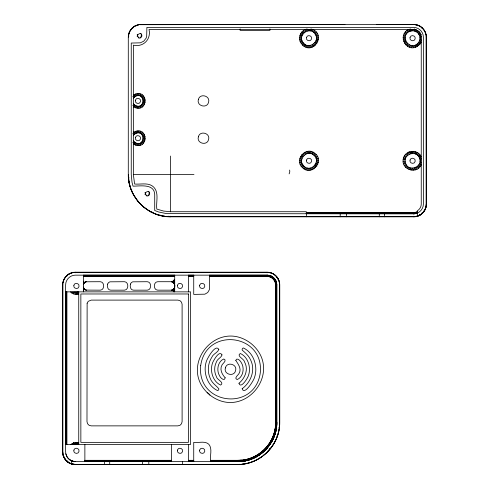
<?xml version="1.0" encoding="UTF-8"?>
<svg xmlns="http://www.w3.org/2000/svg" width="489" height="489" viewBox="0 0 489 489"><rect width="100%" height="100%" fill="white"/><g stroke="black" fill="none" stroke-linecap="round" stroke-linejoin="round"><path stroke-width="0.73" d="M128.485 175.826C128.387 197.898 148.485 217.312 170.563 216.798L413.639 216.798C420.412 216.951 426.475 210.9 426.322 204.115L426.322 37.133C426.439 30.349 420.424 24.334 413.639 24.45L140.973 24.45C134.194 24.334 128.173 30.349 128.289 37.133L128.289 174.524C127.861 197.067 148.008 217.275 170.563 216.651L413.639 216.651C420.393 217.189 426.701 210.521 426.176 204.115L426.127 35.978M278.51 279.836L279.567 282.685L279.61 284.885L279.61 422.276C280.46 444.874 259.983 465.07 237.483 464.55L75.361 464.55C68.588 464.703 62.525 458.651 62.678 451.867L62.678 284.885C62.561 278.107 68.576 272.086 75.361 272.202L267.073 272.202C273.858 272.086 279.873 278.107 279.757 284.885L279.757 422.276C279.952 443.205 262.837 462.527 241.817 464.183C249.023 463.596 256.016 460.827 261.896 456.616M71.797 291.86L71.779 293.009L73.393 293.834L75.147 294.299L78.741 294.072L77.775 291.86L76.956 294.378L75.954 291.86L75.147 294.299L75.031 291.86L73.393 293.834L73.002 291.86L71.779 293.009L70.379 291.86M128.436 174.524L129.102 182.77L131.51 190.704L133.375 194.322L137.886 201.34L143.748 207.202L146.187 208.815M86.565 290.166L84.322 289.237L83.393 287.844L83.393 287L84.236 289.152L85.917 290.099L100.3 290.166C104.762 290.087 104.762 281.798 100.3 281.713L85.917 281.78L84.236 282.728L83.393 284.042L83.393 284.885L83.906 283.149L83.393 283.155L83.411 284.549L84.236 282.728L85.917 281.78M210.637 460.65L237.483 460.65C257.831 461.103 276.646 442.832 275.527 422.276L275.527 284.885C275.582 280.362 271.597 276.377 267.073 276.432L209.579 276.432M241.59 461.378L245.655 460.73L245.594 459.782L237.483 460.32L237.483 461.592C258.51 462.117 277.312 443.285 276.798 422.276L276.798 284.885C276.847 279.708 272.294 275.069 267.073 275.16L75.361 275.16C70.159 275.081 65.557 279.684 65.636 284.885L65.636 451.867C65.55 457.062 70.178 461.677 75.361 461.592L241.554 461.378L241.56 460.436L249.537 458.706L256.963 455.338L263.516 450.473L268.883 444.336L272.838 437.197L275.191 429.385L275.735 425.338L275.857 284.885C275.924 280.191 271.774 276.034 267.073 276.102L209.579 276.102M237.483 461.549C258.485 462.117 277.318 443.26 276.756 422.276L276.756 284.885C276.86 279.684 272.287 275.062 267.073 275.203L209.579 275.203M174.701 289.152L172.55 289.965C175.942 288.547 175.447 281.798 171.425 281.713L157.69 281.713C153.228 281.798 153.228 290.087 157.69 290.166L171.425 290.166L174.701 289.152L172.959 290.637L173.95 291.86L174.701 290.833L173.424 291.273L174.701 289.94L172.959 290.637L172.55 289.965L172.183 290.075M170.563 216.23L170.563 216.798L168.393 216.596L168.418 216.175M245.594 459.782L253.339 457.221L260.368 453.077L266.364 447.545L271.053 440.87L274.225 433.352L275.735 425.338L275.527 422.276L276.798 422.276C277.129 441.744 261.138 459.697 241.658 461.323M245.784 460.662C263.412 457.142 276.982 440.253 276.798 422.276M279.488 424.8L279.61 422.276M76.907 444.47L77.079 442.38L78.741 442.679L77.806 444.47L77.079 442.38L73.741 442.789L70.826 444.47M171.81 290.148C175.759 289.561 175.783 282.324 171.81 281.737M72.091 444.47L72.195 443.486L73.203 444.47L73.741 442.789L75.135 444.47L75.385 442.417L76.027 444.47L77.079 442.38M133.375 98.258L134.212 97.164L133.864 94.738C148.735 87.641 148.735 114.163 133.864 107.073L134.212 104.64L133.375 103.546M133.375 135.569L134.212 134.475L133.864 132.042C148.735 124.946 148.735 151.474 133.864 144.377L134.212 141.944L133.375 140.85M421.286 40.361L419.501 40.813L421.237 42.14L420.198 43.888L417.49 43.729C409.66 51.033 399.531 36.369 409.146 31.638L408.633 29.536C412.49 30.954 417.936 30.85 419.501 35.569C420.552 38.386 419.727 41.718 417.49 43.729L417.141 46.534C405.1 53.154 396.695 32.861 409.916 29.108M141.841 36.284L141.841 35.025M132.941 96.486L134.212 97.164C145.673 89.334 145.673 112.47 134.212 104.64L132.941 105.318M132.941 133.79L134.212 134.475C145.673 126.639 145.673 149.781 134.212 141.944L132.941 142.629M149.658 194.176L149.658 192.917M272.764 277.055L272.349 278.272L273.602 279.005L275.429 282.171L275.808 283.968L275.527 284.885L276.798 284.885C276.878 279.72 272.214 275.111 267.073 275.203M276.603 426.2C275.069 444.275 259.628 459.782 241.554 461.378M164.145 215.735L164.078 216.15L160.545 215.411M128.907 36.015L128.485 35.978C128.803 30.459 133.295 25.807 138.668 24.805L134.628 26.149C130.973 28.399 128.167 33.001 128.436 37.133M306.2 212.898L413.639 212.898L417.215 212.14L413.639 212.568L413.639 213.84C418.829 213.925 423.443 209.31 423.364 204.115L423.364 37.133C423.443 31.932 418.841 27.329 413.639 27.408L146.889 27.408L146.676 36.479L146.052 38.264L143.705 41.204L140.319 42.836L131.248 43.05L131.248 174.524L132.036 182.336L133.008 186.15C140.172 186.168 154.353 183.369 154.713 194.604L154.713 210.502L158.522 211.951L166.492 213.626L413.639 213.84L415.65 213.583L415.522 212.36L417.306 211.731L417.337 212.415L413.639 213.204L306.2 213.204M306.316 29.12C301.077 30.465 298.101 36.754 300.173 41.712L302.923 42.39C308.015 50.428 320.808 41.602 315.099 33.986C310.008 25.948 297.214 34.78 302.923 42.39L302.471 45.092C313.95 55.538 326.518 33.747 311.707 29.12M302.923 164.989L302.471 167.69C311.524 176.902 325.326 160.655 314.769 153.21C305.857 145.783 293.7 160.099 302.471 167.69L304.103 166.321C310.973 172.91 321.285 161.272 313.92 155.245C307.049 148.662 296.737 160.294 304.103 166.321L304.109 168.937L305.576 167.336L305.973 169.799L307.239 167.965L307.984 170.239L309.011 168.179L310.038 170.239L310.784 167.965L312.049 169.799L312.453 167.336L313.914 168.937L313.92 166.321L315.552 167.69L315.099 164.989L317.85 164.304L315.931 163.405L318.4 162.324L316.359 161.676L318.51 160.27L316.359 159.891L318.174 158.24L315.931 158.161L317.416 156.327L315.099 156.584L316.261 154.628L313.92 155.245L314.769 153.21L312.453 154.237L313.003 152.152L310.784 153.601L311.059 151.492L309.011 153.387L306.97 151.492L307.239 153.601L305.02 152.152L305.576 154.237L303.253 153.21L304.103 155.245L301.762 154.628L302.923 156.584L300.607 156.327L302.092 158.161L299.849 158.24L301.67 159.891L299.512 160.27L301.67 161.676L299.623 162.324L302.092 163.405L300.173 164.304L302.923 164.989L301.138 166.119M62.873 283.73L62.824 451.867C62.47 455.442 64.603 459.562 67.58 461.885C71.516 465.247 78.136 464.452 74.206 464.299M426.127 205.27L426.322 204.115M174.487 287.819L174.585 287.294M62.983 283.162C63.417 278.076 67.586 273.809 72.5 272.715M73.057 464.195C67.892 463.315 63.955 459.098 62.867 454.067C63.766 459.079 67.904 463.56 73.057 464.195L73.136 463.78M415.864 25.22L415.943 24.805L417.979 25.214C422.086 26.895 425.173 30.538 426.133 34.933M426.017 205.838C425.595 212.006 419.709 216.859 413.639 216.798L413.639 216.23M272.239 277.776L270.649 276.86L268.956 276.64L269.091 275.417M421.28 162.971L419.501 163.405L421.218 164.781C417.325 174.408 401.5 170.013 403.125 159.756C403.682 150.496 417.734 148.191 421.218 156.792L419.501 158.161C423.223 166.92 408.688 172.434 405.668 163.405C401.946 154.646 416.481 149.139 419.501 158.161L421.28 158.595M403.125 159.756L405.24 159.891L403.572 157.745L405.668 158.161L404.434 155.881L406.493 156.584L405.681 154.243L407.679 155.245L407.245 152.91L409.146 154.237L409.061 151.951L412.582 153.387L413.101 151.284L414.354 153.601L415.13 151.621L416.023 154.237L418.743 153.534L417.49 155.245L420.155 155.025L418.67 156.584L421.218 156.792M421.31 36.143L419.501 35.569L421.371 34.548L418.67 33.986L419.311 31.461L417.49 32.653L417.869 30.281L416.023 31.638L416.225 29.401L414.354 31.009L414.44 28.863L412.582 30.789L409.146 31.638L406.885 30.575L407.679 32.653L405.393 31.962L406.493 33.986L404.238 33.631L405.668 35.569L403.456 35.508L405.24 37.298L403.095 37.512L405.24 39.083L403.168 39.542L405.668 40.813L404.58 43.332L406.493 42.39L405.858 44.915L407.679 43.729L407.441 46.192L409.146 44.737L409.262 47.103L410.815 45.373L411.231 47.604L412.582 45.587L413.26 47.677L414.354 45.373L415.265 47.317L416.023 44.737L417.141 46.534L420.198 43.888L418.67 42.39L421.237 42.14M159.94 214.854L159.836 215.264L158.289 214.977L155.704 213.944L150.636 211.804L147.953 210.074M174.176 288.583L174.597 287M263.595 455.265C272.257 448.725 277.96 438.425 279.262 427.686L278.846 427.63M73.393 293.834L74.065 291.86M421.218 164.781L418.67 164.989L420.155 166.541L417.49 166.321L418.743 168.033L416.023 167.336L415.13 169.952L414.354 167.965L413.101 170.282L412.582 168.179L411.047 170.172L410.815 167.965L409.061 169.622L409.146 167.336L407.245 168.656L407.679 166.321L405.681 167.324L406.493 164.989L404.434 165.685L405.668 163.405L403.572 163.821L405.24 161.676L403.125 161.81M62.867 282.685C63.704 279.054 65.929 275.875 69.016 273.901L72.378 272.697M83.393 287.844L83.411 287.336L84.322 289.237M241.627 464.348L75.361 464.403L71.021 463.786L70.984 463.162M418.016 25.838L418.168 25.44L419.984 26.149C423.089 28.27 425.742 31.504 426.017 35.41M137.146 35.025L137.385 34.438M144.964 192.917L145.209 192.33M270.649 276.86L271.01 276.041M83.497 287.819L83.393 288.73L84.236 289.152L83.393 290.717M174.597 284.885L173.668 282.642L171.425 281.713M209.579 275.533L267.073 275.533C272.073 275.466 276.499 279.885 276.426 284.885L276.426 422.276C276.896 443.089 258.296 461.689 237.483 461.219L210.637 461.42L237.483 461.42C258.406 461.897 277.104 443.193 276.627 422.276L276.627 284.885C276.701 279.781 272.184 275.258 267.073 275.331L209.579 275.331M416.622 216.303L419.984 215.099C423.071 213.125 425.296 209.946 426.133 206.315C425.167 211.138 421.353 215.239 416.5 216.285M151.731 212.208L151.914 211.829M271.67 441.237L272.3 440.051M416.023 154.237L417.038 152.379M174.402 283.791L174.701 283.247L173.295 282.324L174.701 282.453L173.149 280.967L174.701 279.341M83.711 281.664L83.393 282.202L83.992 282.19L84.236 282.728L83.393 283.155L83.992 282.19L83.393 281.163M415.846 216.603L413.639 216.651M173.295 289.561L174.701 288.431L174.542 287.575M141.596 36.871L140.123 38.001M149.029 195.264L149.42 194.763M83.815 283.302L84.976 282.141L86.565 281.713M269.011 449.507L269.928 448.407M133.864 107.073L135.306 105.477L135.441 107.861L136.584 106.009L137.165 108.258L137.947 106.186L138.937 108.234L139.316 106.009L140.649 107.794L140.594 105.477L142.201 106.957L141.688 104.64L143.515 105.771L142.525 103.546L144.512 104.316L143.051 102.268L145.135 102.659L143.234 100.905L145.135 99.145L143.051 99.536L144.512 97.494L142.525 98.258L143.515 96.033L141.688 97.164L142.201 94.848L140.594 96.327L140.649 94.016L139.316 95.801L138.937 93.57L137.947 95.618L137.165 93.546L136.584 95.801L135.441 93.943L135.306 96.327L133.864 94.738M133.864 144.377L135.306 142.788L135.441 145.172L136.584 143.314L137.165 145.569L137.947 143.497L138.937 145.545L139.316 143.314L140.649 145.099L140.594 142.788L142.201 144.261L141.688 141.944L143.515 143.081L142.525 140.85L144.512 141.621L143.051 139.579L145.135 139.964L143.234 138.21L145.135 136.455L143.051 136.841L144.512 134.799L142.525 135.569L143.515 133.338L141.688 134.475L142.201 132.158L140.594 133.631L140.649 131.321L139.316 133.106L138.937 130.875L137.947 132.929L137.165 130.856L136.584 133.106L135.441 131.248L135.306 133.631L133.864 132.042M421.805 28.179L422.086 27.867M62.983 453.59C63.234 456.481 64.737 459.263 66.914 461.133L67.195 460.821M309.011 30.789L311.059 28.9L310.784 31.009L313.003 29.554L312.453 31.638L314.769 30.618L313.92 32.653L316.261 32.029L315.099 33.986L317.416 33.735L315.931 35.569L318.174 35.642L316.359 37.298L318.51 37.671L316.359 39.083L318.4 39.725L315.931 40.813L317.85 41.712L315.099 42.39L315.552 45.092L313.92 43.729L313.914 46.339L312.453 44.737L312.049 47.201L310.784 45.373L310.038 47.647L309.011 45.587L307.984 47.647L307.239 45.373L305.973 47.201L305.576 44.737L304.109 46.339L304.103 43.729L302.471 45.092L300.173 41.712L302.092 40.813L299.623 39.725L301.67 39.083L299.512 37.671L301.67 37.298L299.849 35.642L302.092 35.569L300.607 33.735L302.923 33.986L301.762 32.029L304.103 32.653L303.253 30.618L305.576 31.638L305.02 29.554L307.239 31.009L306.97 28.9L309.011 30.789L309.011 29.383M273.602 279.005L274.268 278.406M77.806 444.47L78.741 443.664M138.216 201.511L138.54 201.242M261.218 453.346L262.269 452.508M133.081 105.496L134.212 104.64M133.081 142.806L134.212 141.944M276.743 277.581L277.08 277.33L276.792 276.731L273.418 273.901L271.413 272.966L267.073 272.349L73.057 272.562L75.361 272.349M173.943 288.926L174.701 288.431L174.402 288.094M301.138 43.527L302.923 42.39M418.67 33.986L420.491 32.904M421.225 159.127L419.929 159.891L421.011 160.337M274.684 280.49L275.46 280.044M277.923 279.482L278.296 279.298L278.058 278.541L277.08 277.33L275.228 275.173L273.675 274.225M421.249 36.657L419.929 37.298L421.011 37.745M147.941 195.893L148.528 195.649M421.011 38.637L419.929 39.083L421.231 39.835M421.011 161.229L419.929 161.676L421.225 162.446M417.337 213.106L413.639 213.797L417.361 213.1L414.904 213.754M131.535 190.392L131.926 190.233M403.669 41.516L405.668 40.813M417.447 212.66L413.639 213.467L306.2 213.467M417.527 212.843L413.639 213.669L306.2 213.669M415.65 213.583L417.575 212.959M275.429 282.171L276.279 281.896M130.111 186.297L130.52 186.181M174.2 283.351L174.701 283.247L173.943 282.96M129.114 182.079L129.53 182M414.892 216.737L416.127 216.554M237.483 460.65L241.462 460.112L241.56 460.436M171.425 290.166L172.25 290.063M275.808 283.968L276.701 283.871M139.817 24.701L344.947 24.45M128.558 177.776L128.98 177.739M268.901 276.291L267.073 276.432L267.073 275.16M239.647 464.293L237.483 464.55M138.772 24.646L140.973 24.45M143.234 100.905L145.349 100.905M143.234 138.21L145.349 138.21M133.277 174.524L193.986 174.524M306.2 212.568L415.467 212.709M83.393 275.203L174.701 275.203M188.442 275.203L193.73 275.203M83.393 275.331L174.701 275.331M188.442 275.331L193.73 275.331M83.393 275.533L174.701 275.533M188.442 275.533L193.73 275.533M83.393 275.796L174.701 275.796M188.442 275.796L193.73 275.796M209.579 275.796L267.073 275.796C271.933 275.729 276.23 280.026 276.163 284.885L276.163 422.276C276.633 442.948 258.155 461.427 237.483 460.956L210.637 460.956M83.393 276.102L174.701 276.102M188.442 276.102L193.73 276.102M83.393 276.432L174.701 276.432M188.442 276.432L193.73 276.432M279.61 284.885L278.993 280.545M65.636 291.86L190.557 291.86L190.557 444.47L65.636 444.47M84.872 460.32L171.535 460.32M188.442 460.32L193.73 460.32M210.637 460.32L237.483 460.32M84.872 460.65L171.535 460.65M188.442 460.65L193.73 460.65M84.872 460.956L171.535 460.956M188.442 460.956L193.73 460.956M84.872 461.219L171.535 461.219M188.442 461.219L193.73 461.219M84.872 461.42L171.535 461.42M188.442 461.42L193.73 461.42M83.906 288.73L83.393 288.73L83.992 289.696L83.393 289.677L83.711 290.215M415.846 24.646L376.652 24.45M267.073 272.349L269.378 272.562M275.735 425.338L276.627 425.412M414.794 24.701L413.639 24.45M75.361 461.592C72.164 461.567 69.077 459.923 67.28 457.282M166.236 216.376L168.393 216.596M72.873 464.305L74.108 464.489M275.191 429.385L276.077 429.55M74.096 461.506L69.976 459.966M174.701 282.453L172.55 281.921L173.149 280.967L174.701 281.566L173.876 280.105L174.701 280.545M415.943 24.805L418.168 25.44M128.913 33.698L129.316 33.814M269.934 272.715L271.047 273.033M274.225 433.352L275.081 433.615M85.917 290.099L84.236 289.152M276.878 435.98L277.275 436.115M70.832 463.56L69.016 462.851L66.914 461.133M71.638 460.852L71.663 464M138.277 37.757L138.864 38.001M146.095 195.649L146.682 195.893M272.838 437.197L273.663 437.545M271.603 273.192L273.155 273.968M271.053 440.87L271.835 441.304M273.241 443.749L273.602 443.963M315.099 42.39L316.884 43.527M315.099 164.989L316.884 166.119M408.633 29.536L410.815 31.009M268.883 444.336L269.616 444.849M209.909 395.045C244.298 421.536 284.5 371.133 251.028 343.492C216.645 317.061 176.498 367.404 209.909 395.045A8.454 8.454 0 0 0 207.104 392.539M423.309 211.419L423.645 211.67M130.966 29.578L131.303 29.829M65.355 277.33L65.691 277.581M133.081 96.309L134.212 97.164M133.081 133.619L134.212 134.475M140.71 33.545L141.596 34.438M148.528 191.443L149.42 192.33M266.364 447.545L267.037 448.138M268.094 450.607L268.4 450.895M410.564 28.894L412.582 30.789L412.582 29.383M409.061 151.951L410.815 153.601M78.741 292.825L77.775 291.86L78.741 293.406M263.516 450.473L264.121 451.133M421.805 213.07L422.086 213.381M132.525 27.867L132.812 28.179M66.914 275.619L67.195 275.93M417.49 43.729L418.81 45.379M411.047 151.401L412.582 153.387M260.368 453.077L260.906 453.798M420.02 214.414L420.24 214.775M277.08 277.33L278.296 279.298M68.76 274.225L68.98 274.586M256.963 455.338L257.422 456.109M416.023 167.336L417.038 169.188M67.274 457.27L65.826 453.768M253.339 457.221L253.712 458.04M137.146 36.284L137.385 36.871M144.964 194.176L145.209 194.763M418.016 215.411L418.168 215.808M136.443 25.44L136.596 25.838M70.832 273.192L70.984 273.589M249.818 459.562L249.537 458.706M73.741 442.789L74.2 444.47M174.487 284.066L174.585 284.592M62.678 451.867L62.873 453.022M76.852 291.86L76.956 294.378M417.337 216.248L417.337 210.765C419.703 209.426 421.231 206.829 421.249 204.115L421.249 37.133C421.298 33.063 417.71 29.474 413.639 29.523L149.004 29.523C151.345 39.358 143.198 47.506 133.363 45.165L133.363 174.524L134.597 184.035C140.85 184.646 148.687 182.085 153.729 187.128C159.341 192.99 155.832 201.994 156.822 209.096L163.571 211.059L170.563 211.725L306.371 211.725L306.371 216.798M384.574 213.84L384.574 216.798M379.293 213.84L379.293 216.798M346.53 213.84L346.53 216.798M340.191 213.84L340.191 216.798M309.011 151.272L309.011 153.387M269.928 28.888L269.928 30.367L240.13 30.367L240.13 28.888M267.073 272.202L267.073 272.77M210.637 461.592C209.536 456.035 212.843 448.975 208.779 444.214C204.695 440.546 198.583 443.162 193.73 442.356L193.73 461.592M209.579 275.16L209.579 288.058L209.365 289.696L207.721 292.538L204.879 294.182L193.73 294.396L193.73 275.16M188.442 275.16L188.442 291.86M188.442 444.47L188.442 461.592M182.629 461.592L182.629 464.55M174.701 275.16L174.701 291.86M171.535 444.47L171.535 461.592M170.563 156.052L170.563 211.81M148.809 461.592L148.809 464.55M142.47 461.592L142.47 464.55M109.707 461.592L109.707 464.55M104.426 461.592L104.426 464.55M84.872 444.47L84.872 461.592M83.393 275.16L83.393 291.86M78.741 291.86L78.741 444.47M75.361 272.202L75.361 272.77M66.907 291.86L66.907 444.47M66.577 291.86L66.577 444.47M66.272 291.86L66.272 444.47M66.009 291.86L66.009 444.47M65.807 291.86L65.807 444.47M65.679 291.86L65.679 444.47M289.604 170.038A5.073 5.073 0 0 1 289.097 173.888M225.191 377.814C224.634 381.695 220.148 377.887 219.622 375.827C216.224 370.528 217.746 361.45 223.803 358.987C227.214 360.21 223.112 363.278 222.147 364.702C219.298 369.336 222.049 374.397 225.191 377.814M235.777 360.332C238.131 364.189 242.116 368.902 238.821 373.859C237.856 375.283 233.754 378.352 237.159 379.574C243.222 377.111 244.744 368.034 241.346 362.734C240.582 361.004 237.043 356.982 235.777 360.332M222.006 354.892C221.309 357.832 217.195 358.828 216.407 361.988C214.084 366.499 214.084 372.062 216.407 376.573C216.535 379.647 224.909 382.41 220.698 385.087C212.654 381.603 209.536 370.375 212.733 362.441C213.754 360.356 219.286 349.769 222.006 354.892M238.974 383.26C240.765 389.427 247.538 378.186 248.235 376.12C251.432 368.186 248.314 356.958 240.27 353.474C236.053 356.151 244.427 358.914 244.555 361.988C248.767 369.452 245.007 378.309 238.974 383.26M200.686 365.662C196.621 404.941 254.83 412.013 260.276 372.899C264.347 333.614 206.138 326.548 200.686 365.662M218.827 349.421C217.721 352.777 212.917 353.883 211.682 357.483C207.813 363.657 207.244 371.683 210.221 378.333C211.7 382.85 216.004 385.369 218.803 388.731C218.974 389.562 218.387 390.43 217.556 390.589C207.177 385.821 202.703 371.732 206.462 361.139C207.244 358.571 215.533 343.474 218.827 349.421M242.165 388.731C244.347 395.956 254.152 379.819 254.506 377.422C258.259 366.829 253.785 352.734 243.412 347.972C242.422 348.144 241.835 349.329 242.293 350.222C245.619 353.046 249.048 356.041 250.747 360.228C255.686 370.436 250.704 382.422 242.165 388.731M73.863 285.258C72.861 288.504 78.216 289.934 78.967 286.627C79.97 283.382 74.621 281.945 73.863 285.258M87.128 303.235L86.987 421.64L87.549 423.755L89.096 425.302L91.211 425.87L177.874 425.87L179.989 425.302L181.535 423.755L182.104 421.64L182.104 304.329L181.535 302.214L179.989 300.668L177.874 300.105L91.211 300.105L88.222 301.34L87.128 303.235M73.863 450.124C72.861 453.37 78.216 454.807 78.967 451.494C79.97 448.248 74.621 446.818 73.863 450.124M137.452 35.104C140.331 44.291 144.536 28.594 137.452 35.104M107.659 284.066C107.042 286.444 107.611 290.154 110.722 290.166L124.463 290.166C128.925 290.087 128.925 281.798 124.463 281.713L109.903 281.823L108.479 282.642L107.659 284.066M135.398 100.221C134.396 103.466 139.744 104.897 140.502 101.59C141.504 98.344 136.15 96.908 135.398 100.221M135.398 137.525C134.396 140.771 139.744 142.207 140.502 138.894C141.504 135.649 136.15 134.212 135.398 137.525M130.465 284.066C129.848 286.444 130.416 290.154 133.528 290.166L147.268 290.166C151.731 290.087 151.731 281.798 147.268 281.713L132.708 281.823L131.284 282.642L130.465 284.066M145.27 193.002C148.149 202.183 152.354 186.486 145.27 193.002M198.369 99.536C196.364 106.027 207.067 108.894 208.577 102.268C210.582 95.783 199.879 92.91 198.369 99.536M177.434 285.258C176.431 288.504 181.786 289.934 182.538 286.627C183.54 283.382 178.192 281.945 177.434 285.258M198.369 136.841C196.364 143.332 207.067 146.199 208.577 139.579C210.582 133.087 199.879 130.221 198.369 136.841M177.434 450.124C176.431 453.37 181.786 454.807 182.538 451.494C183.54 448.248 178.192 446.818 177.434 450.124M199.628 285.258C198.626 288.504 203.98 289.934 204.732 286.627C205.735 283.382 200.386 281.945 199.628 285.258M199.628 450.124C198.626 453.37 203.98 454.807 204.732 451.494C205.735 448.248 200.386 446.818 199.628 450.124M225.38 367.911C223.375 374.403 234.078 377.27 235.588 370.65C237.593 364.158 226.89 361.292 225.38 367.911M306.462 37.506C305.46 40.752 310.808 42.182 311.566 38.875C312.569 35.63 307.214 34.193 306.462 37.506M306.462 160.099C305.46 163.344 310.808 164.781 311.566 161.468C312.569 158.222 307.214 156.792 306.462 160.099M410.033 37.506C409.03 40.752 414.379 42.182 415.137 38.875C416.139 35.63 410.784 34.193 410.033 37.506M410.033 160.099C409.03 163.344 414.379 164.781 415.137 161.468C416.139 158.222 410.784 156.792 410.033 160.099M188.442 293.975L80.856 293.975L80.856 442.356L188.442 442.356L188.442 293.975"/></g></svg>
